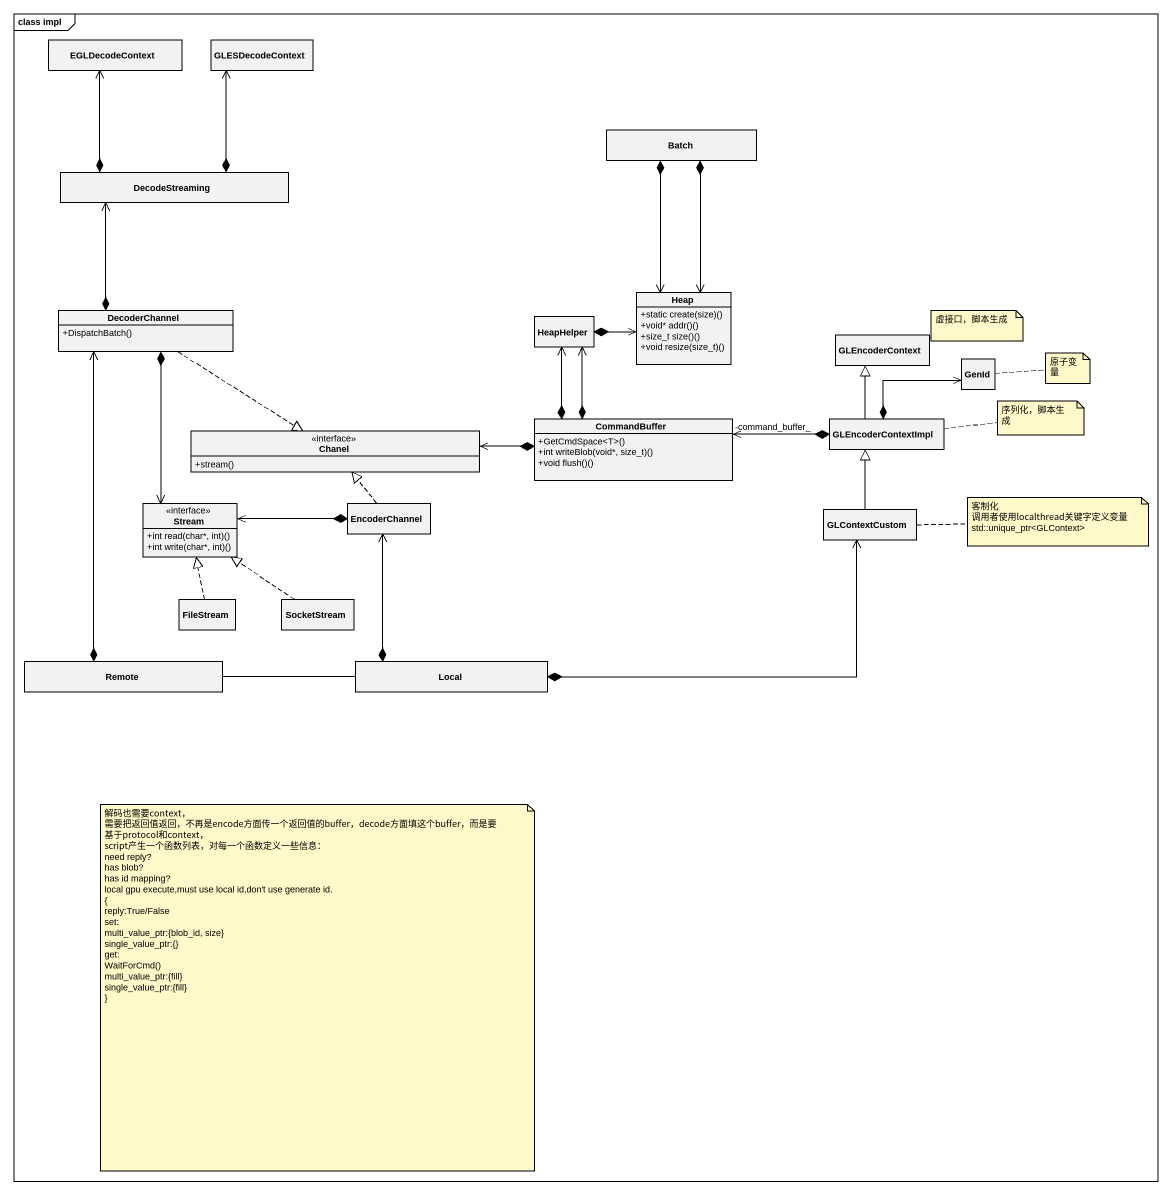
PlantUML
@startuml
mainframe class impl
hide circle
hide empty members
skinparam classAttributeIconSize 0
class EGLDecodeContext
class GLESDecodeContext
class Batch
class DecodeStreaming
class DecoderChannel {
  +DispatchBatch()
}
class HeapHelper
class Heap {
  +static create(size)()
  +void* addr()()
  +size_t size()()
  +void resize(size_t)()
}
class GLEncoderContext
class GenId
interface Chanel {
  +stream()
}
class CommandBuffer {
  +GetCmdSpace<T>()
  +int writeBlob(void*, size_t)()
  +void flush()()
}
class GLEncoderContextImpl
interface Stream {
  +int read(char*, int)()
  +int write(char*, int)()
}
class EncoderChannel
class GLContextCustom
class FileStream
class SocketStream
class Remote
class Local
Batch *--> Heap
Batch *--> Heap
DecodeStreaming *-up-> EGLDecodeContext
DecodeStreaming *-up-> GLESDecodeContext
DecoderChannel *-up-> DecodeStreaming
DecoderChannel ..|> Chanel
DecoderChannel *--> Stream
HeapHelper *-right-> Heap
CommandBuffer *-up-> HeapHelper
CommandBuffer *-up-> HeapHelper
CommandBuffer *-left-> Chanel
GLEncoderContextImpl -up-|> GLEncoderContext
GLEncoderContextImpl *-up-> GenId
GLEncoderContextImpl *-left-> "-command_buffer_" CommandBuffer
EncoderChannel .up.|> Chanel
EncoderChannel *-left-> Stream
GLContextCustom -up-|> GLEncoderContextImpl
FileStream .up.|> Stream
SocketStream .up.|> Stream
Remote *-up-> DecoderChannel
Local *-up-> EncoderChannel
Local *-right-> GLContextCustom
Local -left- Remote
note right of GLEncoderContext : 虚接口，脚本生成
note right of GenId : 原子变量
note right of GLEncoderContextImpl : 序列化，脚本生成
note right of GLContextCustom
  客制化
  调用者使用localthread关键字定义变量std::unique_ptr<GLContext>
end note
note as N5
  解码也需要context，
  需要把返回值返回，不再是encode方面传一个返回值的buffer，decode方面填这个buffer，而是要基于protocol和context，
  script产生一个函数列表，对每一个函数定义一些信息：
  need reply?
  has blob?
  has id mapping?
  local gpu execute,must use local id,don't use generate id.
  {
  reply:True/False
  set:
  multi_value_ptr:{blob_id, size}
  single_value_ptr:{}
  get:
  WaitForCmd()
  multi_value_ptr:{fill}
  single_value_ptr:{fill}
  ~}
end note
@enduml
